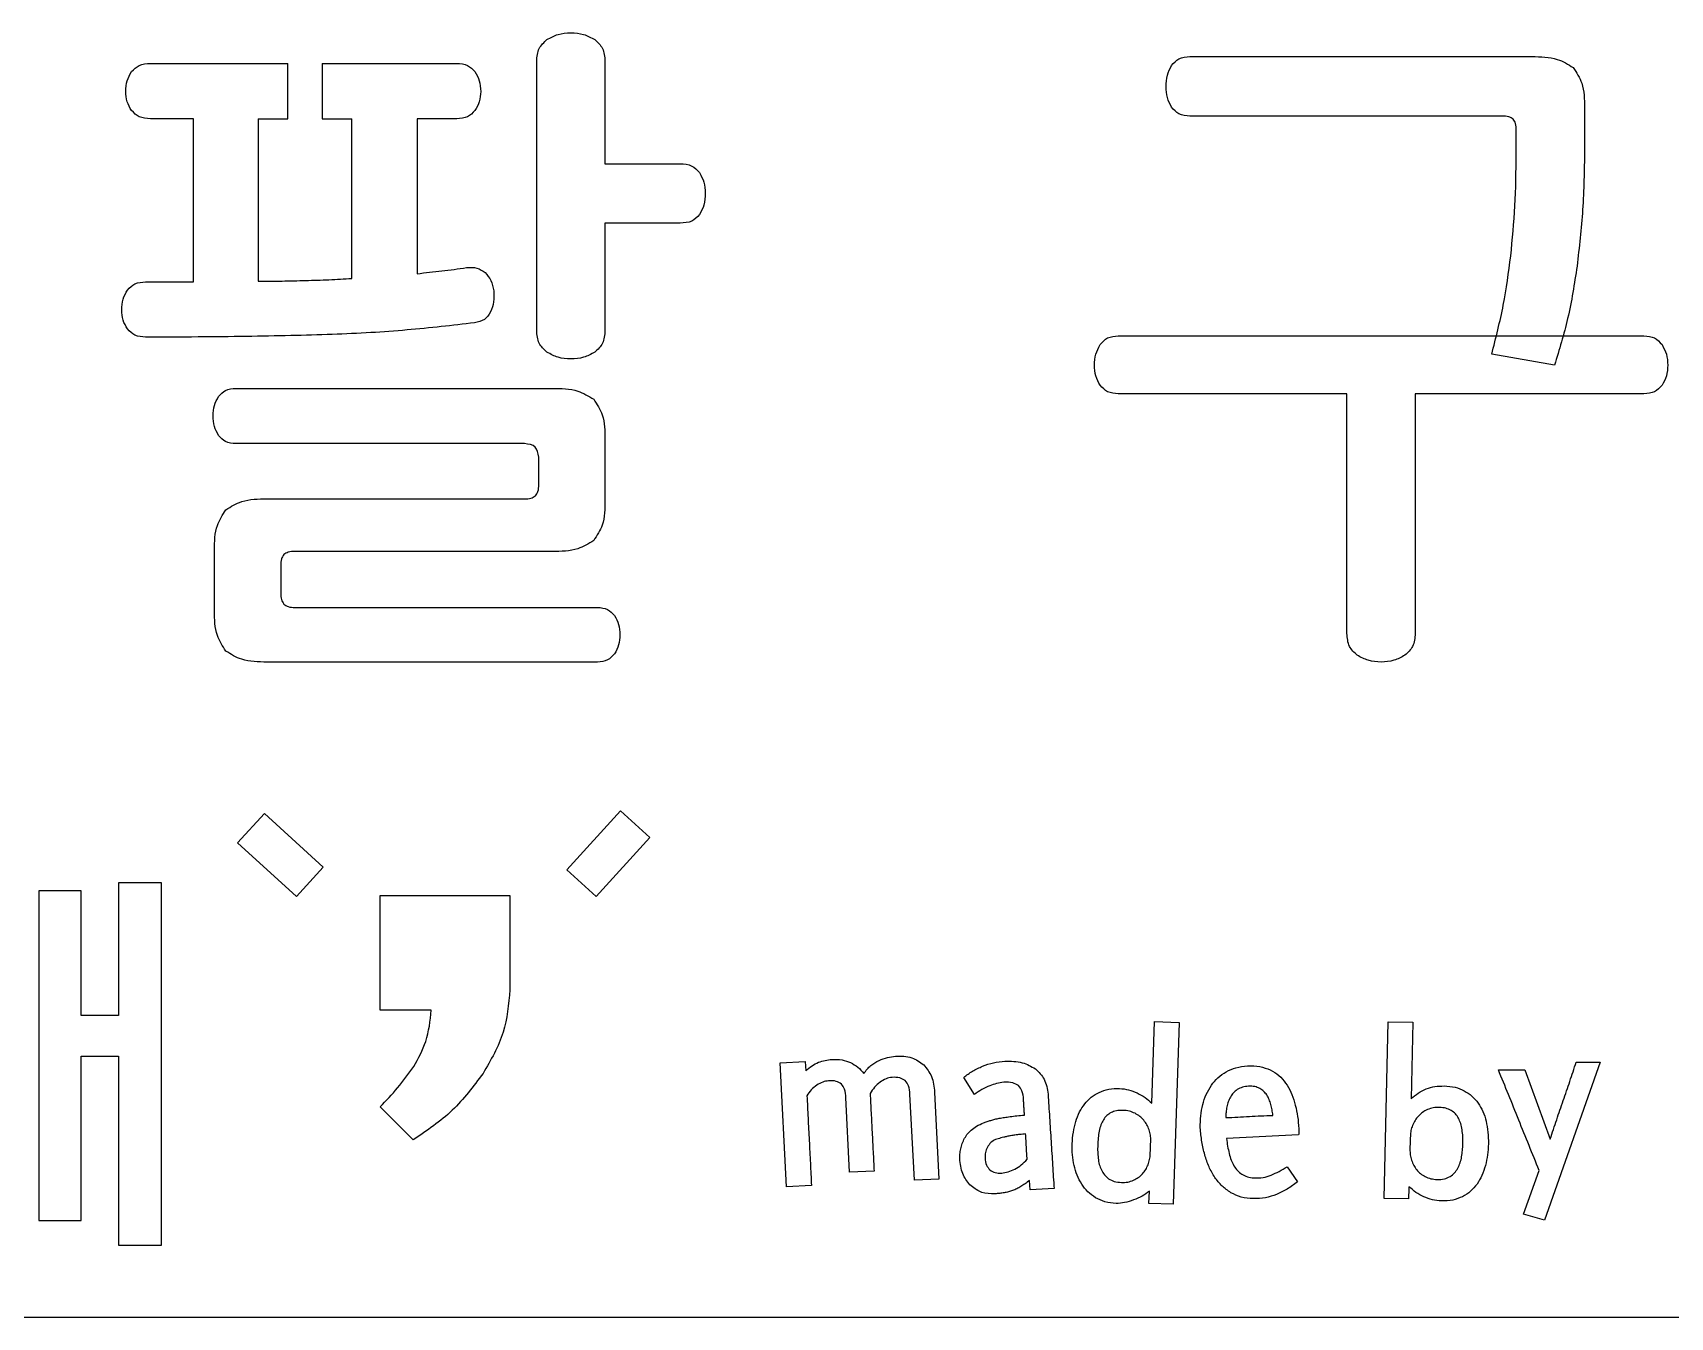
# Model space of a CAD drawing. Header units: millimetres. Extents: x 0 to 106, y 0 to 113.
# Drawn here: x 54.82 to 83.6, y 0 to 22.58 of the extents above; entities that cross this region are included whole.
import ezdxf

# ---------------------------------------------------------------- set-up
doc = ezdxf.new("R2010")
doc.units = ezdxf.units.MM
doc.layers.get('0').update_dxf_attribs({"linetype": 'CONTINUOUS'})

msp = doc.modelspace()

# ---------------------------------------------------------------- linework, layer by layer
for p, q in [((56.884, 22.044), (59.302, 22.044)), ((59.302, 21.072), (59.302, 22.044)), ((59.902, 22.044), (59.902, 21.072)), ((59.902, 22.044), (62.272, 22.044)), ((63.676, 17.352), (63.676, 22.08)), ((64.876, 22.08), (64.876, 20.28)), ((75.16, 22.164), (81.172, 22.164)), ((57.64, 21.072), (56.884, 21.072)), ((57.64, 18.204), (57.64, 21.072)), ((58.78, 21.072), (58.78, 18.216)), ((58.78, 21.072), (59.302, 21.072)), ((59.902, 21.072), (60.424, 21.072)), ((60.424, 18.264), (60.424, 21.072)), ((62.272, 21.072), (61.576, 21.072)), ((61.576, 21.072), (61.576, 18.348)), ((80.644, 21.12), (75.16, 21.12)), ((82.096, 21.264), (82.096, 20.508)), ((80.896, 20.448), (80.896, 20.868)), ((64.876, 20.28), (66.196, 20.28)), ((66.196, 19.236), (64.876, 19.236)), ((64.876, 19.236), (64.876, 17.352)), ((56.8, 18.204), (57.64, 18.204)), ((73.9, 17.256), (83.14, 17.256)), ((81.568, 16.74), (80.464, 16.932)), ((58.384, 16.332), (63.952, 16.332)), ((77.92, 16.236), (73.9, 16.236)), ((77.92, 12.024), (77.92, 16.236)), ((83.14, 16.236), (79.12, 16.236)), ((79.12, 16.236), (79.12, 12.024)), ((63.46, 15.36), (58.384, 15.36)), ((64.876, 15.432), (64.876, 14.364)), ((63.712, 14.64), (63.712, 15.12)), ((58.936, 14.388), (63.46, 14.388)), ((58.012, 12.42), (58.012, 13.488)), ((63.952, 13.464), (59.428, 13.464)), ((59.176, 13.212), (59.176, 12.732)), ((59.428, 12.48), (64.744, 12.48)), ((64.744, 11.52), (58.936, 11.52)), ((60.923, 5.398), (60.923, 7.418)), ((60.923, 7.418), (63.203, 7.418)), ((63.203, 7.418), (63.203, 5.758)), ((61.823, 5.398), (60.923, 5.398)), ((74.49, 3.762), (74.538, 5.198)), ((74.538, 5.198), (74.97, 5.182)), ((74.97, 5.182), (74.866, 1.99)), ((78.574, 2.09), (78.646, 5.194)), ((78.646, 5.194), (79.078, 5.186)), ((79.078, 5.186), (79.046, 3.842)), ((67.958, 4.474), (68.398, 4.494)), ((68.066, 2.294), (67.958, 4.474)), ((68.398, 4.494), (68.406, 4.334)), ((80.582, 4.35), (81.046, 4.35)), ((81.046, 4.35), (81.494, 3.134)), ((82.37, 4.486), (81.394, 1.706)), ((81.95, 4.486), (82.37, 4.486)), ((71.37, 3.918), (71.182, 4.218)), ((69.174, 2.55), (69.11, 3.862)), ((70.318, 2.41), (70.238, 3.922)), ((70.67, 3.958), (70.746, 2.43)), ((61.503, 3.118), (60.923, 3.698)), ((77.07, 3.206), (75.802, 3.142)), ((76.866, 2.646), (77.05, 2.382)), ((68.506, 2.318), (68.066, 2.294)), ((69.606, 2.57), (69.174, 2.55)), ((70.746, 2.43), (70.318, 2.41)), ((72.35, 2.238), (72.338, 2.406)), ((81.026, 1.814), (81.298, 2.582)), ((72.77, 2.262), (72.35, 2.238)), ((74.438, 2.002), (74.446, 2.214)), ((79.002, 2.082), (78.574, 2.09)), ((74.866, 1.99), (74.438, 2.002)), ((81.394, 1.706), (81.026, 1.814)), ((0, 0), (106, 0))]:
    msp.add_line(p, q)
for points in [[(59.452, 7.398), (58.417, 8.34), (58.888, 8.858), (59.923, 7.915)], [(64.203, 7.869), (65.146, 8.904), (65.663, 8.433), (64.721, 7.398)], [(56.325, 1.268), (57.081, 1.268), (57.081, 7.638), (56.325, 7.638), (56.325, 5.307), (55.667, 5.307), (55.667, 7.498), (54.925, 7.498), (54.925, 1.702), (55.667, 1.702), (55.667, 4.593), (56.325, 4.593)]]:
    msp.add_lwpolyline(points, close=True)
for points, knots in [([(63.676, 22.08), (63.682, 22.161), (63.692, 22.313), (63.804, 22.416), (63.856, 22.464)], [0, 0, 0, 0, 0.0232399, 0.0438702, 0.0438702, 0.0438702, 0.0438702]), ([(63.856, 22.464), (63.92, 22.499), (64.05, 22.571), (64.199, 22.58), (64.276, 22.584)], [0, 0, 0, 0, 0.02147674, 0.04417583, 0.04417583, 0.04417583, 0.04417583]), ([(64.276, 22.584), (64.353, 22.58), (64.502, 22.571), (64.632, 22.499), (64.696, 22.464)], [0, 0, 0, 0, 0.0226991, 0.04417583, 0.04417583, 0.04417583, 0.04417583]), ([(64.696, 22.464), (64.748, 22.416), (64.86, 22.313), (64.87, 22.161), (64.876, 22.08)], [0, 0, 0, 0, 0.02063034, 0.04387023, 0.04387023, 0.04387023, 0.04387023]), ([(56.452, 21.552), (56.456, 21.616), (56.462, 21.741), (56.524, 21.848), (56.554, 21.9)], [0, 0, 0, 0, 0.01907128, 0.03671592, 0.03671592, 0.03671592, 0.03671592]), ([(56.554, 21.9), (56.596, 21.942), (56.686, 22.033), (56.815, 22.04), (56.884, 22.044)], [0, 0, 0, 0, 0.01717151, 0.03714855, 0.03714855, 0.03714855, 0.03714855]), ([(62.272, 22.044), (62.338, 22.04), (62.463, 22.031), (62.549, 21.942), (62.59, 21.9)], [0, 0, 0, 0, 0.01909248, 0.03603182, 0.03603182, 0.03603182, 0.03603182]), ([(62.59, 21.9), (62.62, 21.848), (62.682, 21.741), (62.688, 21.616), (62.692, 21.552)], [0, 0, 0, 0, 0.01764461, 0.0367159, 0.0367159, 0.0367159, 0.0367159]), ([(74.74, 21.636), (74.743, 21.704), (74.749, 21.835), (74.808, 21.952), (74.836, 22.008)], [0, 0, 0, 0, 0.02024278, 0.03879672, 0.03879672, 0.03879672, 0.03879672]), ([(74.836, 22.008), (74.876, 22.053), (74.961, 22.151), (75.091, 22.159), (75.16, 22.164)], [0, 0, 0, 0, 0.01741557, 0.03730174, 0.03730174, 0.03730174, 0.03730174]), ([(81.172, 22.164), (81.325, 22.163), (81.586, 22.162), (81.807, 22.028), (81.898, 21.972)], [0, 0, 0, 0, 0.04480784, 0.07633822, 0.07633822, 0.07633822, 0.07633822]), ([(81.898, 21.972), (81.955, 21.883), (82.093, 21.67), (82.095, 21.414), (82.096, 21.264)], [0, 0, 0, 0, 0.03107748, 0.07485819, 0.07485819, 0.07485819, 0.07485819]), ([(74.836, 21.276), (74.808, 21.331), (74.75, 21.444), (74.744, 21.571), (74.74, 21.636)], [0, 0, 0, 0, 0.01827783, 0.03762723, 0.03762723, 0.03762723, 0.03762723]), ([(56.554, 21.216), (56.524, 21.267), (56.463, 21.37), (56.456, 21.491), (56.452, 21.552)], [0, 0, 0, 0, 0.01737478, 0.03555453, 0.03555453, 0.03555453, 0.03555453]), ([(62.692, 21.552), (62.688, 21.491), (62.681, 21.37), (62.62, 21.267), (62.59, 21.216)], [0, 0, 0, 0, 0.01817975, 0.03555451, 0.03555451, 0.03555451, 0.03555451]), ([(56.884, 21.072), (56.815, 21.076), (56.686, 21.083), (56.596, 21.174), (56.554, 21.216)], [0, 0, 0, 0, 0.01997705, 0.03714861, 0.03714861, 0.03714861, 0.03714861]), ([(62.59, 21.216), (62.549, 21.174), (62.463, 21.085), (62.338, 21.076), (62.272, 21.072)], [0, 0, 0, 0, 0.01693939, 0.03603188, 0.03603188, 0.03603188, 0.03603188]), ([(75.16, 21.12), (75.091, 21.125), (74.961, 21.133), (74.876, 21.231), (74.836, 21.276)], [0, 0, 0, 0, 0.01988616, 0.03730171, 0.03730171, 0.03730171, 0.03730171]), ([(80.842, 21.066), (80.817, 21.082), (80.757, 21.119), (80.686, 21.12), (80.644, 21.12)], [0, 0, 0, 0, 0.00865594, 0.0208807, 0.0208807, 0.0208807, 0.0208807]), ([(80.896, 20.868), (80.896, 20.91), (80.895, 20.981), (80.858, 21.041), (80.842, 21.066)], [0, 0, 0, 0, 0.01222476, 0.0208807, 0.0208807, 0.0208807, 0.0208807]), ([(80.8, 18.66), (80.828, 18.953), (80.885, 19.547), (80.892, 20.145), (80.896, 20.448)], [0, 0, 0, 0, 0.0881944, 0.1791261, 0.1791261, 0.1791261, 0.1791261]), ([(82.096, 20.508), (82.091, 20.163), (82.081, 19.484), (82.002, 18.811), (81.964, 18.48)], [0, 0, 0, 0, 0.1035526, 0.2033449, 0.2033449, 0.2033449, 0.2033449]), ([(66.196, 20.28), (66.269, 20.276), (66.404, 20.268), (66.496, 20.169), (66.538, 20.124)], [0, 0, 0, 0, 0.02091681, 0.0388949, 0.0388949, 0.0388949, 0.0388949]), ([(66.538, 20.124), (66.568, 20.069), (66.629, 19.957), (66.636, 19.829), (66.64, 19.764)], [0, 0, 0, 0, 0.01845975, 0.03782831, 0.03782831, 0.03782831, 0.03782831]), ([(66.64, 19.764), (66.637, 19.693), (66.631, 19.559), (66.568, 19.441), (66.538, 19.386)], [0, 0, 0, 0, 0.02100539, 0.03960175, 0.03960175, 0.03960175, 0.03960175]), ([(66.538, 19.386), (66.495, 19.342), (66.402, 19.247), (66.268, 19.24), (66.196, 19.236)], [0, 0, 0, 0, 0.01768852, 0.03857789, 0.03857789, 0.03857789, 0.03857789]), ([(62.008, 18.396), (62.08, 18.405), (62.224, 18.422), (62.368, 18.445), (62.44, 18.456)], [0, 0, 0, 0, 0.02176805, 0.04361869, 0.04361869, 0.04361869, 0.04361869]), ([(62.44, 18.456), (62.503, 18.459), (62.624, 18.466), (62.723, 18.398), (62.77, 18.366)], [0, 0, 0, 0, 0.01847988, 0.03506014, 0.03506014, 0.03506014, 0.03506014]), ([(80.464, 16.932), (80.538, 17.219), (80.684, 17.788), (80.762, 18.371), (80.8, 18.66)], [0, 0, 0, 0, 0.0887756, 0.1761782, 0.1761782, 0.1761782, 0.1761782]), ([(81.964, 18.48), (81.917, 18.171), (81.827, 17.582), (81.651, 17.012), (81.568, 16.74)], [0, 0, 0, 0, 0.0935664, 0.1786617, 0.1786617, 0.1786617, 0.1786617]), ([(56.482, 18.06), (56.523, 18.102), (56.609, 18.191), (56.734, 18.2), (56.8, 18.204)], [0, 0, 0, 0, 0.01693938, 0.03603186, 0.03603186, 0.03603186, 0.03603186]), ([(58.78, 18.216), (58.92, 18.216), (59.198, 18.217), (59.476, 18.224), (59.614, 18.228)], [0, 0, 0, 0, 0.04185108, 0.08341083, 0.08341083, 0.08341083, 0.08341083]), ([(59.614, 18.228), (59.751, 18.232), (60.021, 18.241), (60.291, 18.256), (60.424, 18.264)], [0, 0, 0, 0, 0.04097746, 0.08108248, 0.08108248, 0.08108248, 0.08108248]), ([(62.77, 18.366), (62.808, 18.323), (62.888, 18.231), (62.909, 18.111), (62.92, 18.048)], [0, 0, 0, 0, 0.01695068, 0.03576356, 0.03576356, 0.03576356, 0.03576356]), ([(56.38, 17.712), (56.384, 17.776), (56.39, 17.901), (56.452, 18.008), (56.482, 18.06)], [0, 0, 0, 0, 0.01907123, 0.03671586, 0.03671586, 0.03671586, 0.03671586]), ([(62.92, 18.048), (62.924, 17.982), (62.932, 17.854), (62.888, 17.734), (62.866, 17.676)], [0, 0, 0, 0, 0.01950059, 0.03796274, 0.03796274, 0.03796274, 0.03796274]), ([(56.482, 17.376), (56.452, 17.427), (56.391, 17.53), (56.384, 17.651), (56.38, 17.712)], [0, 0, 0, 0, 0.01737479, 0.03555452, 0.03555452, 0.03555452, 0.03555452]), ([(62.866, 17.676), (62.834, 17.626), (62.767, 17.522), (62.646, 17.497), (62.584, 17.484)], [0, 0, 0, 0, 0.0171506, 0.03541434, 0.03541434, 0.03541434, 0.03541434]), ([(56.8, 17.232), (56.734, 17.236), (56.609, 17.245), (56.523, 17.334), (56.482, 17.376)], [0, 0, 0, 0, 0.01909248, 0.03603186, 0.03603186, 0.03603186, 0.03603186]), ([(60.082, 17.28), (59.839, 17.272), (59.335, 17.257), (58.831, 17.248), (58.57, 17.244)], [0, 0, 0, 0, 0.0729302, 0.1512446, 0.1512446, 0.1512446, 0.1512446]), ([(61.396, 17.358), (61.185, 17.341), (60.747, 17.306), (60.309, 17.289), (60.082, 17.28)], [0, 0, 0, 0, 0.0636202, 0.1316432, 0.1316432, 0.1316432, 0.1316432]), ([(62.584, 17.484), (62.389, 17.461), (61.994, 17.413), (61.597, 17.377), (61.396, 17.358)], [0, 0, 0, 0, 0.0588881, 0.1194712, 0.1194712, 0.1194712, 0.1194712]), ([(63.856, 16.968), (63.804, 17.016), (63.692, 17.119), (63.682, 17.271), (63.676, 17.352)], [0, 0, 0, 0, 0.02063028, 0.04387015, 0.04387015, 0.04387015, 0.04387015]), ([(64.876, 17.352), (64.87, 17.271), (64.86, 17.119), (64.748, 17.016), (64.696, 16.968)], [0, 0, 0, 0, 0.02323987, 0.04387015, 0.04387015, 0.04387015, 0.04387015]), ([(58.57, 17.244), (58.288, 17.241), (57.698, 17.233), (57.108, 17.232), (56.8, 17.232)], [0, 0, 0, 0, 0.0847548, 0.1770053, 0.1770053, 0.1770053, 0.1770053]), ([(73.48, 16.74), (73.484, 16.805), (73.491, 16.933), (73.552, 17.045), (73.582, 17.1)], [0, 0, 0, 0, 0.01936856, 0.03782836, 0.03782836, 0.03782836, 0.03782836]), ([(73.582, 17.1), (73.622, 17.145), (73.706, 17.241), (73.834, 17.251), (73.9, 17.256)], [0, 0, 0, 0, 0.01752693, 0.03667824, 0.03667824, 0.03667824, 0.03667824]), ([(83.14, 17.256), (83.206, 17.251), (83.334, 17.241), (83.418, 17.145), (83.458, 17.1)], [0, 0, 0, 0, 0.01915137, 0.03667827, 0.03667827, 0.03667827, 0.03667827]), ([(83.458, 17.1), (83.488, 17.045), (83.549, 16.933), (83.556, 16.805), (83.56, 16.74)], [0, 0, 0, 0, 0.0184598, 0.03782837, 0.03782837, 0.03782837, 0.03782837]), ([(64.276, 16.848), (64.199, 16.852), (64.05, 16.861), (63.92, 16.933), (63.856, 16.968)], [0, 0, 0, 0, 0.0226991, 0.04417585, 0.04417585, 0.04417585, 0.04417585]), ([(64.696, 16.968), (64.632, 16.933), (64.502, 16.861), (64.353, 16.852), (64.276, 16.848)], [0, 0, 0, 0, 0.02147669, 0.04417585, 0.04417585, 0.04417585, 0.04417585]), ([(73.582, 16.386), (73.552, 16.439), (73.491, 16.549), (73.484, 16.675), (73.48, 16.74)], [0, 0, 0, 0, 0.01805121, 0.03727112, 0.03727112, 0.03727112, 0.03727112]), ([(83.56, 16.74), (83.556, 16.675), (83.549, 16.549), (83.488, 16.439), (83.458, 16.386)], [0, 0, 0, 0, 0.01921991, 0.03727113, 0.03727113, 0.03727113, 0.03727113]), ([(57.988, 15.852), (57.992, 15.913), (57.998, 16.033), (58.056, 16.137), (58.084, 16.188)], [0, 0, 0, 0, 0.01815924, 0.03534065, 0.03534065, 0.03534065, 0.03534065]), ([(58.084, 16.188), (58.122, 16.23), (58.202, 16.318), (58.321, 16.327), (58.384, 16.332)], [0, 0, 0, 0, 0.01636857, 0.03443096, 0.03443096, 0.03443096, 0.03443096]), ([(63.952, 16.332), (64.105, 16.331), (64.366, 16.33), (64.587, 16.196), (64.678, 16.14)], [0, 0, 0, 0, 0.04480784, 0.07633814, 0.07633814, 0.07633814, 0.07633814]), ([(64.678, 16.14), (64.735, 16.051), (64.873, 15.838), (64.875, 15.582), (64.876, 15.432)], [0, 0, 0, 0, 0.03107759, 0.07485826, 0.07485826, 0.07485826, 0.07485826]), ([(73.9, 16.236), (73.834, 16.241), (73.708, 16.25), (73.622, 16.342), (73.582, 16.386)], [0, 0, 0, 0, 0.01912131, 0.0363511, 0.0363511, 0.0363511, 0.0363511]), ([(83.458, 16.386), (83.418, 16.342), (83.332, 16.25), (83.206, 16.241), (83.14, 16.236)], [0, 0, 0, 0, 0.01722984, 0.03635111, 0.03635111, 0.03635111, 0.03635111]), ([(58.084, 15.504), (58.056, 15.556), (57.997, 15.664), (57.991, 15.788), (57.988, 15.852)], [0, 0, 0, 0, 0.01745424, 0.03650604, 0.03650604, 0.03650604, 0.03650604]), ([(58.384, 15.36), (58.321, 15.365), (58.202, 15.374), (58.122, 15.462), (58.084, 15.504)], [0, 0, 0, 0, 0.01806239, 0.03443096, 0.03443096, 0.03443096, 0.03443096]), ([(63.712, 15.12), (63.701, 15.19), (63.678, 15.333), (63.533, 15.351), (63.46, 15.36)], [0, 0, 0, 0, 0.0190706, 0.03890017, 0.03890017, 0.03890017, 0.03890017]), ([(63.46, 14.388), (63.499, 14.389), (63.568, 14.39), (63.627, 14.426), (63.652, 14.442)], [0, 0, 0, 0, 0.01147964, 0.02026846, 0.02026846, 0.02026846, 0.02026846]), ([(63.652, 14.442), (63.669, 14.467), (63.711, 14.525), (63.712, 14.598), (63.712, 14.64)], [0, 0, 0, 0, 0.00887529, 0.02111758, 0.02111758, 0.02111758, 0.02111758]), ([(58.012, 13.488), (58.013, 13.638), (58.015, 13.894), (58.153, 14.107), (58.21, 14.196)], [0, 0, 0, 0, 0.04378074, 0.07485827, 0.07485827, 0.07485827, 0.07485827]), ([(58.21, 14.196), (58.301, 14.252), (58.522, 14.386), (58.783, 14.387), (58.936, 14.388)], [0, 0, 0, 0, 0.03153034, 0.07633818, 0.07633818, 0.07633818, 0.07633818]), ([(64.876, 14.364), (64.875, 14.214), (64.873, 13.958), (64.735, 13.745), (64.678, 13.656)], [0, 0, 0, 0, 0.04378074, 0.07485832, 0.07485832, 0.07485832, 0.07485832]), ([(64.678, 13.656), (64.587, 13.6), (64.366, 13.466), (64.105, 13.465), (63.952, 13.464)], [0, 0, 0, 0, 0.03153035, 0.07633813, 0.07633813, 0.07633813, 0.07633813]), ([(59.23, 13.41), (59.214, 13.385), (59.177, 13.325), (59.176, 13.254), (59.176, 13.212)], [0, 0, 0, 0, 0.00865584, 0.02088066, 0.02088066, 0.02088066, 0.02088066]), ([(59.428, 13.464), (59.386, 13.464), (59.315, 13.463), (59.255, 13.426), (59.23, 13.41)], [0, 0, 0, 0, 0.01222476, 0.02088071, 0.02088071, 0.02088071, 0.02088071]), ([(59.176, 12.732), (59.177, 12.693), (59.178, 12.624), (59.214, 12.565), (59.23, 12.54)], [0, 0, 0, 0, 0.01147976, 0.02026842, 0.02026842, 0.02026842, 0.02026842]), ([(58.21, 11.712), (58.153, 11.801), (58.015, 12.014), (58.013, 12.27), (58.012, 12.42)], [0, 0, 0, 0, 0.03107753, 0.07485821, 0.07485821, 0.07485821, 0.07485821]), ([(59.23, 12.54), (59.255, 12.523), (59.313, 12.481), (59.386, 12.48), (59.428, 12.48)], [0, 0, 0, 0, 0.00887539, 0.02111763, 0.02111763, 0.02111763, 0.02111763]), ([(64.744, 12.48), (64.807, 12.475), (64.926, 12.466), (65.006, 12.378), (65.044, 12.336)], [0, 0, 0, 0, 0.01806241, 0.03443099, 0.03443099, 0.03443099, 0.03443099]), ([(65.044, 12.336), (65.072, 12.285), (65.13, 12.181), (65.136, 12.061), (65.14, 12)], [0, 0, 0, 0, 0.01718136, 0.03534065, 0.03534065, 0.03534065, 0.03534065]), ([(65.14, 12), (65.136, 11.939), (65.13, 11.819), (65.072, 11.715), (65.044, 11.664)], [0, 0, 0, 0, 0.0181593, 0.03534065, 0.03534065, 0.03534065, 0.03534065]), ([(78.1, 11.64), (78.048, 11.688), (77.936, 11.791), (77.926, 11.943), (77.92, 12.024)], [0, 0, 0, 0, 0.02063028, 0.04387008, 0.04387008, 0.04387008, 0.04387008]), ([(79.12, 12.024), (79.114, 11.943), (79.104, 11.791), (78.992, 11.688), (78.94, 11.64)], [0, 0, 0, 0, 0.0232398, 0.04387011, 0.04387011, 0.04387011, 0.04387011]), ([(58.936, 11.52), (58.783, 11.521), (58.522, 11.522), (58.301, 11.656), (58.21, 11.712)], [0, 0, 0, 0, 0.04480784, 0.07633817, 0.07633817, 0.07633817, 0.07633817]), ([(65.044, 11.664), (65.006, 11.622), (64.926, 11.534), (64.807, 11.525), (64.744, 11.52)], [0, 0, 0, 0, 0.01636858, 0.03443099, 0.03443099, 0.03443099, 0.03443099]), ([(78.52, 11.52), (78.443, 11.524), (78.294, 11.533), (78.164, 11.605), (78.1, 11.64)], [0, 0, 0, 0, 0.0226991, 0.04417582, 0.04417582, 0.04417582, 0.04417582]), ([(78.94, 11.64), (78.876, 11.605), (78.746, 11.533), (78.597, 11.524), (78.52, 11.52)], [0, 0, 0, 0, 0.02147672, 0.04417582, 0.04417582, 0.04417582, 0.04417582]), ([(63.203, 5.758), (63.181, 5.503), (63.136, 4.978), (62.87, 4.522), (62.733, 4.288)], [0, 0, 0, 0, 0.0756679, 0.1560583, 0.1560583, 0.1560583, 0.1560583]), ([(61.513, 4.408), (61.594, 4.552), (61.766, 4.86), (61.803, 5.211), (61.823, 5.398)], [0, 0, 0, 0, 0.0490879, 0.1046993, 0.1046993, 0.1046993, 0.1046993]), ([(60.923, 3.698), (61.028, 3.808), (61.241, 4.031), (61.422, 4.281), (61.513, 4.408)], [0, 0, 0, 0, 0.04565765, 0.09240835, 0.09240835, 0.09240835, 0.09240835]), ([(68.406, 4.334), (68.441, 4.366), (68.509, 4.426), (68.591, 4.464), (68.63, 4.482)], [0, 0, 0, 0, 0.01414957, 0.02698584, 0.02698584, 0.02698584, 0.02698584]), ([(68.63, 4.482), (68.669, 4.495), (68.745, 4.521), (68.826, 4.53), (68.866, 4.534)], [0, 0, 0, 0, 0.01221229, 0.0242331, 0.0242331, 0.0242331, 0.0242331]), ([(68.866, 4.534), (68.926, 4.534), (69.039, 4.535), (69.145, 4.496), (69.194, 4.478)], [0, 0, 0, 0, 0.01782806, 0.03351755, 0.03351755, 0.03351755, 0.03351755]), ([(69.194, 4.478), (69.238, 4.454), (69.327, 4.404), (69.393, 4.326), (69.426, 4.286)], [0, 0, 0, 0, 0.01492516, 0.03034592, 0.03034592, 0.03034592, 0.03034592]), ([(69.426, 4.286), (69.465, 4.336), (69.539, 4.431), (69.644, 4.489), (69.694, 4.516)], [0, 0, 0, 0, 0.01873106, 0.03565419, 0.03565419, 0.03565419, 0.03565419]), ([(69.694, 4.516), (69.743, 4.536), (69.837, 4.573), (69.938, 4.584), (69.986, 4.59)], [0, 0, 0, 0, 0.01576491, 0.03024085, 0.03024085, 0.03024085, 0.03024085]), ([(69.986, 4.59), (70.084, 4.591), (70.266, 4.593), (70.412, 4.487), (70.48, 4.438)], [0, 0, 0, 0, 0.02848795, 0.05291872, 0.05291872, 0.05291872, 0.05291872]), ([(70.48, 4.438), (70.532, 4.372), (70.642, 4.231), (70.66, 4.053), (70.67, 3.958)], [0, 0, 0, 0, 0.02460207, 0.05255851, 0.05255851, 0.05255851, 0.05255851]), ([(71.182, 4.218), (71.232, 4.256), (71.335, 4.335), (71.454, 4.387), (71.514, 4.414)], [0, 0, 0, 0, 0.01894886, 0.03867145, 0.03867145, 0.03867145, 0.03867145]), ([(71.514, 4.414), (71.577, 4.437), (71.704, 4.482), (71.839, 4.495), (71.906, 4.502)], [0, 0, 0, 0, 0.02011566, 0.04031072, 0.04031072, 0.04031072, 0.04031072]), ([(71.906, 4.502), (72.011, 4.502), (72.202, 4.502), (72.369, 4.41), (72.444, 4.368)], [0, 0, 0, 0, 0.03077314, 0.05625539, 0.05625539, 0.05625539, 0.05625539]), ([(72.444, 4.368), (72.502, 4.31), (72.625, 4.187), (72.652, 4.014), (72.666, 3.922)], [0, 0, 0, 0, 0.02393668, 0.05099449, 0.05099449, 0.05099449, 0.05099449]), ([(75.796, 4.316), (75.853, 4.343), (75.971, 4.399), (76.102, 4.411), (76.17, 4.418)], [0, 0, 0, 0, 0.01863505, 0.03902979, 0.03902979, 0.03902979, 0.03902979]), ([(76.17, 4.418), (76.244, 4.419), (76.382, 4.421), (76.512, 4.371), (76.572, 4.348)], [0, 0, 0, 0, 0.02188029, 0.04114023, 0.04114023, 0.04114023, 0.04114023]), ([(76.572, 4.348), (76.625, 4.318), (76.729, 4.259), (76.805, 4.165), (76.842, 4.118)], [0, 0, 0, 0, 0.01798674, 0.03575541, 0.03575541, 0.03575541, 0.03575541]), ([(80.94, 3.468), (80.88, 3.617), (80.762, 3.912), (80.641, 4.205), (80.582, 4.35)], [0, 0, 0, 0, 0.04825312, 0.0951889, 0.0951889, 0.0951889, 0.0951889]), ([(81.722, 3.81), (81.761, 3.922), (81.838, 4.147), (81.913, 4.373), (81.95, 4.486)], [0, 0, 0, 0, 0.03560815, 0.07134187, 0.07134187, 0.07134187, 0.07134187]), ([(62.733, 4.288), (62.563, 4.061), (62.219, 3.601), (61.744, 3.28), (61.503, 3.118)], [0, 0, 0, 0, 0.0844726, 0.1708244, 0.1708244, 0.1708244, 0.1708244]), ([(68.6, 4.08), (68.566, 4.054), (68.497, 4.003), (68.45, 3.931), (68.426, 3.894)], [0, 0, 0, 0, 0.01263112, 0.02564131, 0.02564131, 0.02564131, 0.02564131]), ([(68.806, 4.158), (68.771, 4.152), (68.698, 4.14), (68.634, 4.101), (68.6, 4.08)], [0, 0, 0, 0, 0.01041849, 0.02220429, 0.02220429, 0.02220429, 0.02220429]), ([(69.034, 4.1), (69.004, 4.119), (68.935, 4.162), (68.853, 4.16), (68.806, 4.158)], [0, 0, 0, 0, 0.0102651, 0.02400528, 0.02400528, 0.02400528, 0.02400528]), ([(69.11, 3.862), (69.107, 3.912), (69.102, 3.999), (69.054, 4.07), (69.034, 4.1)], [0, 0, 0, 0, 0.01473066, 0.02539147, 0.02539147, 0.02539147, 0.02539147]), ([(69.712, 4.132), (69.678, 4.104), (69.61, 4.047), (69.562, 3.972), (69.538, 3.934)], [0, 0, 0, 0, 0.0130937, 0.02650881, 0.02650881, 0.02650881, 0.02650881]), ([(69.922, 4.218), (69.886, 4.212), (69.81, 4.198), (69.746, 4.155), (69.712, 4.132)], [0, 0, 0, 0, 0.01075663, 0.02291825, 0.02291825, 0.02291825, 0.02291825]), ([(70.154, 4.16), (70.123, 4.179), (70.052, 4.221), (69.969, 4.219), (69.922, 4.218)], [0, 0, 0, 0, 0.01071084, 0.02435132, 0.02435132, 0.02435132, 0.02435132]), ([(70.238, 3.922), (70.235, 3.973), (70.229, 4.061), (70.177, 4.13), (70.154, 4.16)], [0, 0, 0, 0, 0.01476321, 0.02573466, 0.02573466, 0.02573466, 0.02573466]), ([(71.886, 4.134), (71.802, 4.118), (71.616, 4.082), (71.457, 3.976), (71.37, 3.918)], [0, 0, 0, 0, 0.02527233, 0.05644235, 0.05644235, 0.05644235, 0.05644235]), ([(72.148, 4.074), (72.115, 4.092), (72.034, 4.136), (71.941, 4.135), (71.886, 4.134)], [0, 0, 0, 0, 0.01127617, 0.02727908, 0.02727908, 0.02727908, 0.02727908]), ([(72.234, 3.83), (72.23, 3.882), (72.223, 3.972), (72.17, 4.044), (72.148, 4.074)], [0, 0, 0, 0, 0.01534838, 0.02633529, 0.02633529, 0.02633529, 0.02633529]), ([(75.384, 3.738), (75.402, 3.8), (75.438, 3.92), (75.504, 4.026), (75.536, 4.078)], [0, 0, 0, 0, 0.01916507, 0.03738651, 0.03738651, 0.03738651, 0.03738651]), ([(75.536, 4.078), (75.572, 4.125), (75.645, 4.219), (75.746, 4.284), (75.796, 4.316)], [0, 0, 0, 0, 0.01768567, 0.03547783, 0.03547783, 0.03547783, 0.03547783]), ([(76.19, 4.062), (76.153, 4.058), (76.083, 4.051), (76.021, 4.018), (75.992, 4.002)], [0, 0, 0, 0, 0.01111365, 0.02086722, 0.02086722, 0.02086722, 0.02086722]), ([(76.386, 4.024), (76.357, 4.036), (76.295, 4.062), (76.227, 4.062), (76.19, 4.062)], [0, 0, 0, 0, 0.00921909, 0.02014489, 0.02014489, 0.02014489, 0.02014489]), ([(76.842, 4.118), (76.875, 4.066), (76.942, 3.959), (76.98, 3.838), (77, 3.776)], [0, 0, 0, 0, 0.0183882, 0.037812, 0.037812, 0.037812, 0.037812]), ([(79.314, 4.014), (79.365, 4.031), (79.467, 4.066), (79.575, 4.066), (79.63, 4.066)], [0, 0, 0, 0, 0.0158928, 0.03221759, 0.03221759, 0.03221759, 0.03221759]), ([(79.63, 4.066), (79.694, 4.062), (79.817, 4.055), (79.929, 4.006), (79.982, 3.982)], [0, 0, 0, 0, 0.01913864, 0.0364491, 0.0364491, 0.0364491, 0.0364491]), ([(68.426, 3.894), (68.433, 3.764), (68.446, 3.501), (68.459, 3.238), (68.466, 3.106)], [0, 0, 0, 0, 0.03915112, 0.07890147, 0.07890147, 0.07890147, 0.07890147]), ([(69.538, 3.934), (69.543, 3.82), (69.554, 3.593), (69.566, 3.366), (69.572, 3.252)], [0, 0, 0, 0, 0.03408996, 0.06828477, 0.06828477, 0.06828477, 0.06828477]), ([(72.242, 3.692), (72.241, 3.715), (72.238, 3.761), (72.235, 3.807), (72.234, 3.83)], [0, 0, 0, 0, 0.00696149, 0.01382317, 0.01382317, 0.01382317, 0.01382317]), ([(72.666, 3.922), (72.674, 3.785), (72.691, 3.509), (72.709, 3.232), (72.718, 3.092)], [0, 0, 0, 0, 0.04102626, 0.08316285, 0.08316285, 0.08316285, 0.08316285]), ([(73.152, 3.44), (73.171, 3.498), (73.209, 3.609), (73.277, 3.706), (73.31, 3.752)], [0, 0, 0, 0, 0.01816127, 0.03513811, 0.03513811, 0.03513811, 0.03513811]), ([(73.31, 3.752), (73.347, 3.793), (73.42, 3.875), (73.517, 3.928), (73.566, 3.954)], [0, 0, 0, 0, 0.01636958, 0.03282622, 0.03282622, 0.03282622, 0.03282622]), ([(73.566, 3.954), (73.62, 3.975), (73.735, 4.019), (73.858, 4.021), (73.922, 4.022)], [0, 0, 0, 0, 0.01733031, 0.03648913, 0.03648913, 0.03648913, 0.03648913]), ([(73.922, 4.022), (73.976, 4.017), (74.083, 4.006), (74.182, 3.965), (74.232, 3.944)], [0, 0, 0, 0, 0.01612221, 0.03212861, 0.03212861, 0.03212861, 0.03212861]), ([(74.232, 3.944), (74.279, 3.919), (74.373, 3.869), (74.451, 3.798), (74.49, 3.762)], [0, 0, 0, 0, 0.01593311, 0.03168829, 0.03168829, 0.03168829, 0.03168829]), ([(75.87, 3.872), (75.856, 3.845), (75.828, 3.79), (75.815, 3.729), (75.808, 3.698)], [0, 0, 0, 0, 0.00906229, 0.01853462, 0.01853462, 0.01853462, 0.01853462]), ([(75.992, 4.002), (75.968, 3.984), (75.919, 3.948), (75.886, 3.897), (75.87, 3.872)], [0, 0, 0, 0, 0.0090843, 0.01795477, 0.01795477, 0.01795477, 0.01795477]), ([(76.51, 3.908), (76.493, 3.931), (76.459, 3.978), (76.41, 4.009), (76.386, 4.024)], [0, 0, 0, 0, 0.00859129, 0.01711245, 0.01711245, 0.01711245, 0.01711245]), ([(76.582, 3.74), (76.573, 3.77), (76.556, 3.829), (76.525, 3.882), (76.51, 3.908)], [0, 0, 0, 0, 0.00939204, 0.01833908, 0.01833908, 0.01833908, 0.01833908]), ([(77, 3.776), (77.016, 3.71), (77.05, 3.578), (77.063, 3.442), (77.07, 3.374)], [0, 0, 0, 0, 0.02024511, 0.04085349, 0.04085349, 0.04085349, 0.04085349]), ([(79.046, 3.842), (79.087, 3.877), (79.168, 3.947), (79.266, 3.992), (79.314, 4.014)], [0, 0, 0, 0, 0.01610285, 0.03198047, 0.03198047, 0.03198047, 0.03198047]), ([(79.982, 3.982), (80.029, 3.953), (80.123, 3.895), (80.192, 3.809), (80.226, 3.766)], [0, 0, 0, 0, 0.01645021, 0.03281024, 0.03281024, 0.03281024, 0.03281024]), ([(80.226, 3.766), (80.256, 3.718), (80.318, 3.618), (80.35, 3.505), (80.366, 3.446)], [0, 0, 0, 0, 0.01696853, 0.03508841, 0.03508841, 0.03508841, 0.03508841]), ([(81.494, 3.134), (81.531, 3.247), (81.606, 3.473), (81.683, 3.698), (81.722, 3.81)], [0, 0, 0, 0, 0.03573373, 0.07134188, 0.07134188, 0.07134188, 0.07134188]), ([(71.53, 3.418), (71.551, 3.426), (71.594, 3.442), (71.638, 3.455), (71.66, 3.462)], [0, 0, 0, 0, 0.00684784, 0.01372623, 0.01372623, 0.01372623, 0.01372623]), ([(71.66, 3.462), (71.683, 3.469), (71.732, 3.483), (71.782, 3.493), (71.808, 3.498)], [0, 0, 0, 0, 0.00725325, 0.01523639, 0.01523639, 0.01523639, 0.01523639]), ([(71.808, 3.498), (71.837, 3.503), (71.901, 3.515), (71.964, 3.523), (71.998, 3.528)], [0, 0, 0, 0, 0.00898469, 0.01923775, 0.01923775, 0.01923775, 0.01923775]), ([(71.998, 3.528), (72.037, 3.533), (72.121, 3.543), (72.205, 3.55), (72.25, 3.554)], [0, 0, 0, 0, 0.01177763, 0.02533538, 0.02533538, 0.02533538, 0.02533538]), ([(72.25, 3.554), (72.249, 3.577), (72.246, 3.623), (72.243, 3.669), (72.242, 3.692)], [0, 0, 0, 0, 0.00686167, 0.01382318, 0.01382318, 0.01382318, 0.01382318]), ([(73.638, 3.472), (73.622, 3.442), (73.588, 3.38), (73.572, 3.31), (73.564, 3.274)], [0, 0, 0, 0, 0.01008488, 0.02123229, 0.02123229, 0.02123229, 0.02123229]), ([(73.772, 3.598), (73.746, 3.582), (73.693, 3.548), (73.656, 3.498), (73.638, 3.472)], [0, 0, 0, 0, 0.00917196, 0.01855094, 0.01855094, 0.01855094, 0.01855094]), ([(73.982, 3.638), (73.943, 3.638), (73.87, 3.638), (73.803, 3.611), (73.772, 3.598)], [0, 0, 0, 0, 0.01167746, 0.0215599, 0.0215599, 0.0215599, 0.0215599]), ([(74.194, 3.586), (74.161, 3.6), (74.094, 3.63), (74.02, 3.635), (73.982, 3.638)], [0, 0, 0, 0, 0.0105688, 0.02196789, 0.02196789, 0.02196789, 0.02196789]), ([(74.348, 3.464), (74.326, 3.488), (74.281, 3.536), (74.223, 3.569), (74.194, 3.586)], [0, 0, 0, 0, 0.00968841, 0.01974353, 0.01974353, 0.01974353, 0.01974353]), ([(74.442, 3.296), (74.43, 3.326), (74.407, 3.387), (74.367, 3.438), (74.348, 3.464)], [0, 0, 0, 0, 0.00973717, 0.0193347, 0.0193347, 0.0193347, 0.0193347]), ([(75.342, 3.33), (75.342, 3.4), (75.341, 3.538), (75.37, 3.672), (75.384, 3.738)], [0, 0, 0, 0, 0.02101007, 0.0411258, 0.0411258, 0.0411258, 0.0411258]), ([(75.808, 3.698), (75.803, 3.666), (75.792, 3.604), (75.791, 3.541), (75.79, 3.51)], [0, 0, 0, 0, 0.00959545, 0.01890633, 0.01890633, 0.01890633, 0.01890633]), ([(75.79, 3.51), (75.86, 3.513), (75.998, 3.518), (76.136, 3.526), (76.204, 3.53)], [0, 0, 0, 0, 0.02096934, 0.0414489, 0.0414489, 0.0414489, 0.0414489]), ([(76.204, 3.53), (76.272, 3.534), (76.41, 3.542), (76.548, 3.547), (76.618, 3.55)], [0, 0, 0, 0, 0.02047956, 0.0414489, 0.0414489, 0.0414489, 0.0414489]), ([(76.618, 3.55), (76.613, 3.582), (76.604, 3.646), (76.589, 3.709), (76.582, 3.74)], [0, 0, 0, 0, 0.00966709, 0.0193476, 0.0193476, 0.0193476, 0.0193476]), ([(79.176, 3.538), (79.155, 3.513), (79.113, 3.463), (79.086, 3.404), (79.072, 3.374)], [0, 0, 0, 0, 0.00970054, 0.01949538, 0.01949538, 0.01949538, 0.01949538]), ([(79.336, 3.652), (79.306, 3.637), (79.247, 3.607), (79.199, 3.561), (79.176, 3.538)], [0, 0, 0, 0, 0.01000963, 0.01975092, 0.01975092, 0.01975092, 0.01975092]), ([(79.546, 3.69), (79.509, 3.69), (79.437, 3.689), (79.369, 3.664), (79.336, 3.652)], [0, 0, 0, 0, 0.01107553, 0.02148242, 0.02148242, 0.02148242, 0.02148242]), ([(79.752, 3.636), (79.722, 3.651), (79.657, 3.682), (79.585, 3.687), (79.546, 3.69)], [0, 0, 0, 0, 0.01001916, 0.02147454, 0.02147454, 0.02147454, 0.02147454]), ([(79.88, 3.5), (79.863, 3.527), (79.83, 3.581), (79.778, 3.618), (79.752, 3.636)], [0, 0, 0, 0, 0.00946254, 0.01884872, 0.01884872, 0.01884872, 0.01884872]), ([(79.944, 3.298), (79.937, 3.335), (79.924, 3.405), (79.894, 3.469), (79.88, 3.5)], [0, 0, 0, 0, 0.01113428, 0.02126507, 0.02126507, 0.02126507, 0.02126507]), ([(81.298, 2.582), (81.239, 2.728), (81.119, 3.023), (81, 3.318), (80.94, 3.468)], [0, 0, 0, 0, 0.04721356, 0.09555949, 0.09555949, 0.09555949, 0.09555949]), ([(69.572, 3.252), (69.578, 3.138), (69.59, 2.911), (69.601, 2.684), (69.606, 2.57)], [0, 0, 0, 0, 0.03419483, 0.06828477, 0.06828477, 0.06828477, 0.06828477]), ([(71.186, 3.124), (71.203, 3.154), (71.237, 3.215), (71.288, 3.265), (71.314, 3.29)], [0, 0, 0, 0, 0.01019717, 0.02105822, 0.02105822, 0.02105822, 0.02105822]), ([(71.314, 3.29), (71.345, 3.315), (71.411, 3.367), (71.489, 3.4), (71.53, 3.418)], [0, 0, 0, 0, 0.01188109, 0.02520925, 0.02520925, 0.02520925, 0.02520925]), ([(71.942, 3.178), (71.923, 3.174), (71.887, 3.167), (71.851, 3.157), (71.834, 3.152)], [0, 0, 0, 0, 0.00583544, 0.01111111, 0.01111111, 0.01111111, 0.01111111]), ([(72.082, 3.202), (72.057, 3.198), (72.01, 3.191), (71.964, 3.182), (71.942, 3.178)], [0, 0, 0, 0, 0.00759539, 0.01420523, 0.01420523, 0.01420523, 0.01420523]), ([(72.27, 3.222), (72.236, 3.219), (72.173, 3.214), (72.111, 3.206), (72.082, 3.202)], [0, 0, 0, 0, 0.01014003, 0.01890927, 0.01890927, 0.01890927, 0.01890927]), ([(72.284, 2.998), (72.282, 3.035), (72.278, 3.11), (72.273, 3.185), (72.27, 3.222)], [0, 0, 0, 0, 0.01121883, 0.02244392, 0.02244392, 0.02244392, 0.02244392]), ([(73.09, 3.05), (73.094, 3.118), (73.103, 3.249), (73.136, 3.377), (73.152, 3.44)], [0, 0, 0, 0, 0.02024414, 0.03956731, 0.03956731, 0.03956731, 0.03956731]), ([(73.564, 3.274), (73.557, 3.234), (73.544, 3.15), (73.54, 3.066), (73.538, 3.022)], [0, 0, 0, 0, 0.0122259, 0.02535345, 0.02535345, 0.02535345, 0.02535345]), ([(74.47, 3.106), (74.47, 3.138), (74.469, 3.203), (74.451, 3.265), (74.442, 3.296)], [0, 0, 0, 0, 0.00956307, 0.01928893, 0.01928893, 0.01928893, 0.01928893]), ([(75.42, 2.854), (75.401, 2.931), (75.363, 3.087), (75.349, 3.248), (75.342, 3.33)], [0, 0, 0, 0, 0.02364556, 0.04829942, 0.04829942, 0.04829942, 0.04829942]), ([(77.07, 3.374), (77.071, 3.347), (77.073, 3.291), (77.071, 3.235), (77.07, 3.206)], [0, 0, 0, 0, 0.00820244, 0.01680478, 0.01680478, 0.01680478, 0.01680478]), ([(79.034, 3.186), (79.034, 3.167), (79.033, 3.127), (79.031, 3.088), (79.03, 3.068)], [0, 0, 0, 0, 0.00575089, 0.01180831, 0.01180831, 0.01180831, 0.01180831]), ([(79.072, 3.374), (79.061, 3.343), (79.039, 3.283), (79.036, 3.218), (79.034, 3.186)], [0, 0, 0, 0, 0.00972689, 0.01927427, 0.01927427, 0.01927427, 0.01927427]), ([(79.958, 3.046), (79.959, 3.09), (79.96, 3.174), (79.949, 3.258), (79.944, 3.298)], [0, 0, 0, 0, 0.01310084, 0.02526525, 0.02526525, 0.02526525, 0.02526525]), ([(80.366, 3.446), (80.379, 3.383), (80.405, 3.252), (80.406, 3.119), (80.406, 3.05)], [0, 0, 0, 0, 0.01936619, 0.0398818, 0.0398818, 0.0398818, 0.0398818]), ([(68.466, 3.106), (68.473, 2.974), (68.486, 2.711), (68.499, 2.448), (68.506, 2.318)], [0, 0, 0, 0, 0.03975038, 0.07890149, 0.07890149, 0.07890149, 0.07890149]), ([(71.114, 2.754), (71.114, 2.784), (71.113, 2.846), (71.121, 2.907), (71.126, 2.938)], [0, 0, 0, 0, 0.00900056, 0.01846468, 0.01846468, 0.01846468, 0.01846468]), ([(71.126, 2.938), (71.133, 2.97), (71.146, 3.034), (71.173, 3.094), (71.186, 3.124)], [0, 0, 0, 0, 0.00972588, 0.01959567, 0.01959567, 0.01959567, 0.01959567]), ([(71.6, 2.992), (71.586, 2.961), (71.557, 2.9), (71.558, 2.832), (71.558, 2.798)], [0, 0, 0, 0, 0.01000125, 0.02007225, 0.02007225, 0.02007225, 0.02007225]), ([(71.742, 3.126), (71.713, 3.109), (71.655, 3.076), (71.618, 3.02), (71.6, 2.992)], [0, 0, 0, 0, 0.0098603, 0.01977114, 0.01977114, 0.01977114, 0.01977114]), ([(71.834, 3.152), (71.818, 3.147), (71.788, 3.139), (71.757, 3.13), (71.742, 3.126)], [0, 0, 0, 0, 0.004890013, 0.009560429, 0.009560429, 0.009560429, 0.009560429]), ([(72.298, 2.778), (72.295, 2.814), (72.29, 2.888), (72.286, 2.961), (72.284, 2.998)], [0, 0, 0, 0, 0.01092579, 0.0220448, 0.0220448, 0.0220448, 0.0220448]), ([(72.718, 3.092), (72.727, 2.952), (72.745, 2.675), (72.762, 2.399), (72.77, 2.262)], [0, 0, 0, 0, 0.04213658, 0.08316282, 0.08316282, 0.08316282, 0.08316282]), ([(73.122, 2.67), (73.111, 2.732), (73.088, 2.858), (73.089, 2.985), (73.09, 3.05)], [0, 0, 0, 0, 0.01890847, 0.03821262, 0.03821262, 0.03821262, 0.03821262]), ([(73.538, 3.022), (73.537, 2.984), (73.536, 2.909), (73.543, 2.834), (73.546, 2.796)], [0, 0, 0, 0, 0.01125, 0.02262817, 0.02262817, 0.02262817, 0.02262817]), ([(74.462, 2.87), (74.462, 2.889), (74.463, 2.929), (74.465, 2.968), (74.466, 2.988)], [0, 0, 0, 0, 0.00575087, 0.01180831, 0.01180831, 0.01180831, 0.01180831]), ([(74.466, 2.988), (74.467, 3.008), (74.469, 3.047), (74.47, 3.087), (74.47, 3.106)], [0, 0, 0, 0, 0.00605744, 0.01180831, 0.01180831, 0.01180831, 0.01180831]), ([(75.802, 3.142), (75.808, 3.097), (75.819, 3.009), (75.839, 2.922), (75.848, 2.88)], [0, 0, 0, 0, 0.01368959, 0.02661418, 0.02661418, 0.02661418, 0.02661418]), ([(75.848, 2.88), (75.859, 2.841), (75.879, 2.766), (75.915, 2.697), (75.932, 2.664)], [0, 0, 0, 0, 0.01205033, 0.0232329, 0.0232329, 0.0232329, 0.0232329]), ([(79.03, 3.068), (79.029, 3.048), (79.027, 3.009), (79.026, 2.969), (79.026, 2.95)], [0, 0, 0, 0, 0.00605744, 0.01180833, 0.01180833, 0.01180833, 0.01180833]), ([(79.026, 2.95), (79.027, 2.918), (79.03, 2.853), (79.047, 2.791), (79.056, 2.76)], [0, 0, 0, 0, 0.00957938, 0.01929358, 0.01929358, 0.01929358, 0.01929358]), ([(79.936, 2.822), (79.941, 2.859), (79.952, 2.934), (79.956, 3.009), (79.958, 3.046)], [0, 0, 0, 0, 0.01129349, 0.02251857, 0.02251857, 0.02251857, 0.02251857]), ([(80.406, 3.05), (80.403, 2.984), (80.397, 2.855), (80.368, 2.728), (80.354, 2.666)], [0, 0, 0, 0, 0.01965732, 0.03881795, 0.03881795, 0.03881795, 0.03881795]), ([(71.312, 2.308), (71.261, 2.368), (71.152, 2.497), (71.127, 2.664), (71.114, 2.754)], [0, 0, 0, 0, 0.02315653, 0.04967795, 0.04967795, 0.04967795, 0.04967795]), ([(71.558, 2.798), (71.562, 2.755), (71.569, 2.676), (71.621, 2.617), (71.644, 2.59)], [0, 0, 0, 0, 0.01265948, 0.02301142, 0.02301142, 0.02301142, 0.02301142]), ([(71.85, 2.534), (71.888, 2.539), (71.969, 2.551), (72.042, 2.586), (72.08, 2.604)], [0, 0, 0, 0, 0.01155182, 0.02417107, 0.02417107, 0.02417107, 0.02417107]), ([(72.08, 2.604), (72.119, 2.627), (72.2, 2.675), (72.265, 2.743), (72.298, 2.778)], [0, 0, 0, 0, 0.01357662, 0.02800595, 0.02800595, 0.02800595, 0.02800595]), ([(73.256, 2.34), (73.227, 2.391), (73.167, 2.495), (73.137, 2.611), (73.122, 2.67)], [0, 0, 0, 0, 0.01751017, 0.03576185, 0.03576185, 0.03576185, 0.03576185]), ([(73.546, 2.796), (73.551, 2.759), (73.561, 2.688), (73.589, 2.622), (73.602, 2.59)], [0, 0, 0, 0, 0.01103277, 0.02142617, 0.02142617, 0.02142617, 0.02142617]), ([(74.324, 2.52), (74.345, 2.544), (74.386, 2.593), (74.411, 2.652), (74.424, 2.682)], [0, 0, 0, 0, 0.00952064, 0.01913638, 0.01913638, 0.01913638, 0.01913638]), ([(74.424, 2.682), (74.434, 2.713), (74.454, 2.774), (74.459, 2.838), (74.462, 2.87)], [0, 0, 0, 0, 0.00967019, 0.01923954, 0.01923954, 0.01923954, 0.01923954]), ([(75.596, 2.46), (75.56, 2.52), (75.485, 2.644), (75.442, 2.783), (75.42, 2.854)], [0, 0, 0, 0, 0.02094595, 0.04329212, 0.04329212, 0.04329212, 0.04329212]), ([(75.932, 2.664), (75.951, 2.634), (75.989, 2.576), (76.045, 2.534), (76.072, 2.514)], [0, 0, 0, 0, 0.01048059, 0.02066599, 0.02066599, 0.02066599, 0.02066599]), ([(76.59, 2.498), (76.636, 2.52), (76.731, 2.564), (76.82, 2.618), (76.866, 2.646)], [0, 0, 0, 0, 0.01525059, 0.03133851, 0.03133851, 0.03133851, 0.03133851]), ([(79.056, 2.76), (79.067, 2.73), (79.089, 2.669), (79.127, 2.618), (79.146, 2.592)], [0, 0, 0, 0, 0.00965774, 0.01914311, 0.01914311, 0.01914311, 0.01914311]), ([(79.146, 2.592), (79.167, 2.568), (79.211, 2.52), (79.267, 2.488), (79.296, 2.472)], [0, 0, 0, 0, 0.00951073, 0.01931646, 0.01931646, 0.01931646, 0.01931646]), ([(79.732, 2.474), (79.759, 2.494), (79.814, 2.534), (79.85, 2.591), (79.868, 2.62)], [0, 0, 0, 0, 0.0100445, 0.02010593, 0.02010593, 0.02010593, 0.02010593]), ([(79.868, 2.62), (79.883, 2.651), (79.915, 2.716), (79.929, 2.786), (79.936, 2.822)], [0, 0, 0, 0, 0.01043276, 0.02139553, 0.02139553, 0.02139553, 0.02139553]), ([(80.354, 2.666), (80.336, 2.607), (80.302, 2.492), (80.237, 2.391), (80.206, 2.342)], [0, 0, 0, 0, 0.01834393, 0.03577092, 0.03577092, 0.03577092, 0.03577092]), ([(71.73, 2.17), (71.651, 2.171), (71.497, 2.173), (71.373, 2.264), (71.312, 2.308)], [0, 0, 0, 0, 0.02300316, 0.04499007, 0.04499007, 0.04499007, 0.04499007]), ([(71.644, 2.59), (71.673, 2.572), (71.736, 2.533), (71.81, 2.534), (71.85, 2.534)], [0, 0, 0, 0, 0.01015195, 0.02174517, 0.02174517, 0.02174517, 0.02174517]), ([(72.338, 2.406), (72.312, 2.385), (72.264, 2.345), (72.211, 2.312), (72.186, 2.296)], [0, 0, 0, 0, 0.00993289, 0.01878064, 0.01878064, 0.01878064, 0.01878064]), ([(73.5, 2.102), (73.452, 2.135), (73.357, 2.2), (73.29, 2.294), (73.256, 2.34)], [0, 0, 0, 0, 0.01721227, 0.0343062, 0.0343062, 0.0343062, 0.0343062]), ([(73.602, 2.59), (73.618, 2.561), (73.651, 2.501), (73.704, 2.458), (73.73, 2.436)], [0, 0, 0, 0, 0.01002809, 0.02018008, 0.02018008, 0.02018008, 0.02018008]), ([(73.73, 2.436), (73.762, 2.418), (73.831, 2.378), (73.911, 2.373), (73.954, 2.37)], [0, 0, 0, 0, 0.01089044, 0.02362554, 0.02362554, 0.02362554, 0.02362554]), ([(73.954, 2.37), (73.992, 2.37), (74.065, 2.371), (74.133, 2.396), (74.166, 2.408)], [0, 0, 0, 0, 0.01132489, 0.02168403, 0.02168403, 0.02168403, 0.02168403]), ([(74.166, 2.408), (74.195, 2.423), (74.254, 2.453), (74.301, 2.498), (74.324, 2.52)], [0, 0, 0, 0, 0.00985461, 0.01945939, 0.01945939, 0.01945939, 0.01945939]), ([(75.878, 2.19), (75.824, 2.227), (75.715, 2.301), (75.636, 2.406), (75.596, 2.46)], [0, 0, 0, 0, 0.01941043, 0.03928822, 0.03928822, 0.03928822, 0.03928822]), ([(76.072, 2.514), (76.104, 2.497), (76.171, 2.462), (76.246, 2.454), (76.286, 2.45)], [0, 0, 0, 0, 0.01060576, 0.02252474, 0.02252474, 0.02252474, 0.02252474]), ([(76.286, 2.45), (76.34, 2.449), (76.444, 2.446), (76.542, 2.481), (76.59, 2.498)], [0, 0, 0, 0, 0.01601122, 0.03101122, 0.03101122, 0.03101122, 0.03101122]), ([(77.05, 2.382), (76.99, 2.336), (76.875, 2.249), (76.745, 2.187), (76.682, 2.158)], [0, 0, 0, 0, 0.02252909, 0.0431911, 0.0431911, 0.0431911, 0.0431911]), ([(79.296, 2.472), (79.328, 2.458), (79.395, 2.43), (79.468, 2.425), (79.506, 2.422)], [0, 0, 0, 0, 0.01037607, 0.02171915, 0.02171915, 0.02171915, 0.02171915]), ([(79.506, 2.422), (79.549, 2.422), (79.628, 2.423), (79.699, 2.458), (79.732, 2.474)], [0, 0, 0, 0, 0.01269775, 0.02345942, 0.02345942, 0.02345942, 0.02345942]), ([(80.206, 2.342), (80.17, 2.298), (80.099, 2.209), (80.001, 2.15), (79.952, 2.12)], [0, 0, 0, 0, 0.01692116, 0.03396596, 0.03396596, 0.03396596, 0.03396596]), ([(71.894, 2.188), (71.868, 2.184), (71.813, 2.175), (71.758, 2.172), (71.73, 2.17)], [0, 0, 0, 0, 0.00798329, 0.01650809, 0.01650809, 0.01650809, 0.01650809]), ([(72.042, 2.228), (72.018, 2.22), (71.969, 2.203), (71.919, 2.193), (71.894, 2.188)], [0, 0, 0, 0, 0.00765375, 0.015344, 0.015344, 0.015344, 0.015344]), ([(72.186, 2.296), (72.162, 2.283), (72.116, 2.257), (72.066, 2.237), (72.042, 2.228)], [0, 0, 0, 0, 0.00814126, 0.01594126, 0.01594126, 0.01594126, 0.01594126]), ([(73.862, 1.998), (73.795, 2.005), (73.668, 2.017), (73.554, 2.075), (73.5, 2.102)], [0, 0, 0, 0, 0.0199089, 0.03795718, 0.03795718, 0.03795718, 0.03795718]), ([(74.168, 2.062), (74.116, 2.044), (74.017, 2.011), (73.912, 2.002), (73.862, 1.998)], [0, 0, 0, 0, 0.01640799, 0.0313667, 0.0313667, 0.0313667, 0.0313667]), ([(74.446, 2.214), (74.404, 2.184), (74.318, 2.122), (74.219, 2.083), (74.168, 2.062)], [0, 0, 0, 0, 0.01526832, 0.03178323, 0.03178323, 0.03178323, 0.03178323]), ([(76.274, 2.086), (76.202, 2.091), (76.063, 2.099), (75.938, 2.161), (75.878, 2.19)], [0, 0, 0, 0, 0.02148327, 0.04129861, 0.04129861, 0.04129861, 0.04129861]), ([(76.682, 2.158), (76.618, 2.136), (76.486, 2.091), (76.346, 2.088), (76.274, 2.086)], [0, 0, 0, 0, 0.02019213, 0.04165184, 0.04165184, 0.04165184, 0.04165184]), ([(79.006, 2.186), (79.005, 2.169), (79.002, 2.134), (79.002, 2.099), (79.002, 2.082)], [0, 0, 0, 0, 0.00520865, 0.01040961, 0.01040961, 0.01040961, 0.01040961]), ([(79.01, 2.294), (79.01, 2.276), (79.01, 2.24), (79.007, 2.204), (79.006, 2.186)], [0, 0, 0, 0, 0.00550093, 0.01080939, 0.01080939, 0.01080939, 0.01080939]), ([(79.272, 2.118), (79.225, 2.142), (79.13, 2.191), (79.05, 2.26), (79.01, 2.294)], [0, 0, 0, 0, 0.01589543, 0.03166128, 0.03166128, 0.03166128, 0.03166128]), ([(79.578, 2.046), (79.525, 2.05), (79.419, 2.058), (79.321, 2.098), (79.272, 2.118)], [0, 0, 0, 0, 0.01577719, 0.03160576, 0.03160576, 0.03160576, 0.03160576]), ([(79.952, 2.12), (79.896, 2.097), (79.776, 2.046), (79.647, 2.046), (79.578, 2.046)], [0, 0, 0, 0, 0.01805841, 0.03845998, 0.03845998, 0.03845998, 0.03845998])]:
    msp.add_open_spline(points, degree=3, knots=knots)
msp.add_open_spline([(61.576, 18.348), (61.648, 18.356), (61.792, 18.372), (61.936, 18.388), (62.008, 18.396)], degree=3)

doc.saveas('drawing.dxf')
